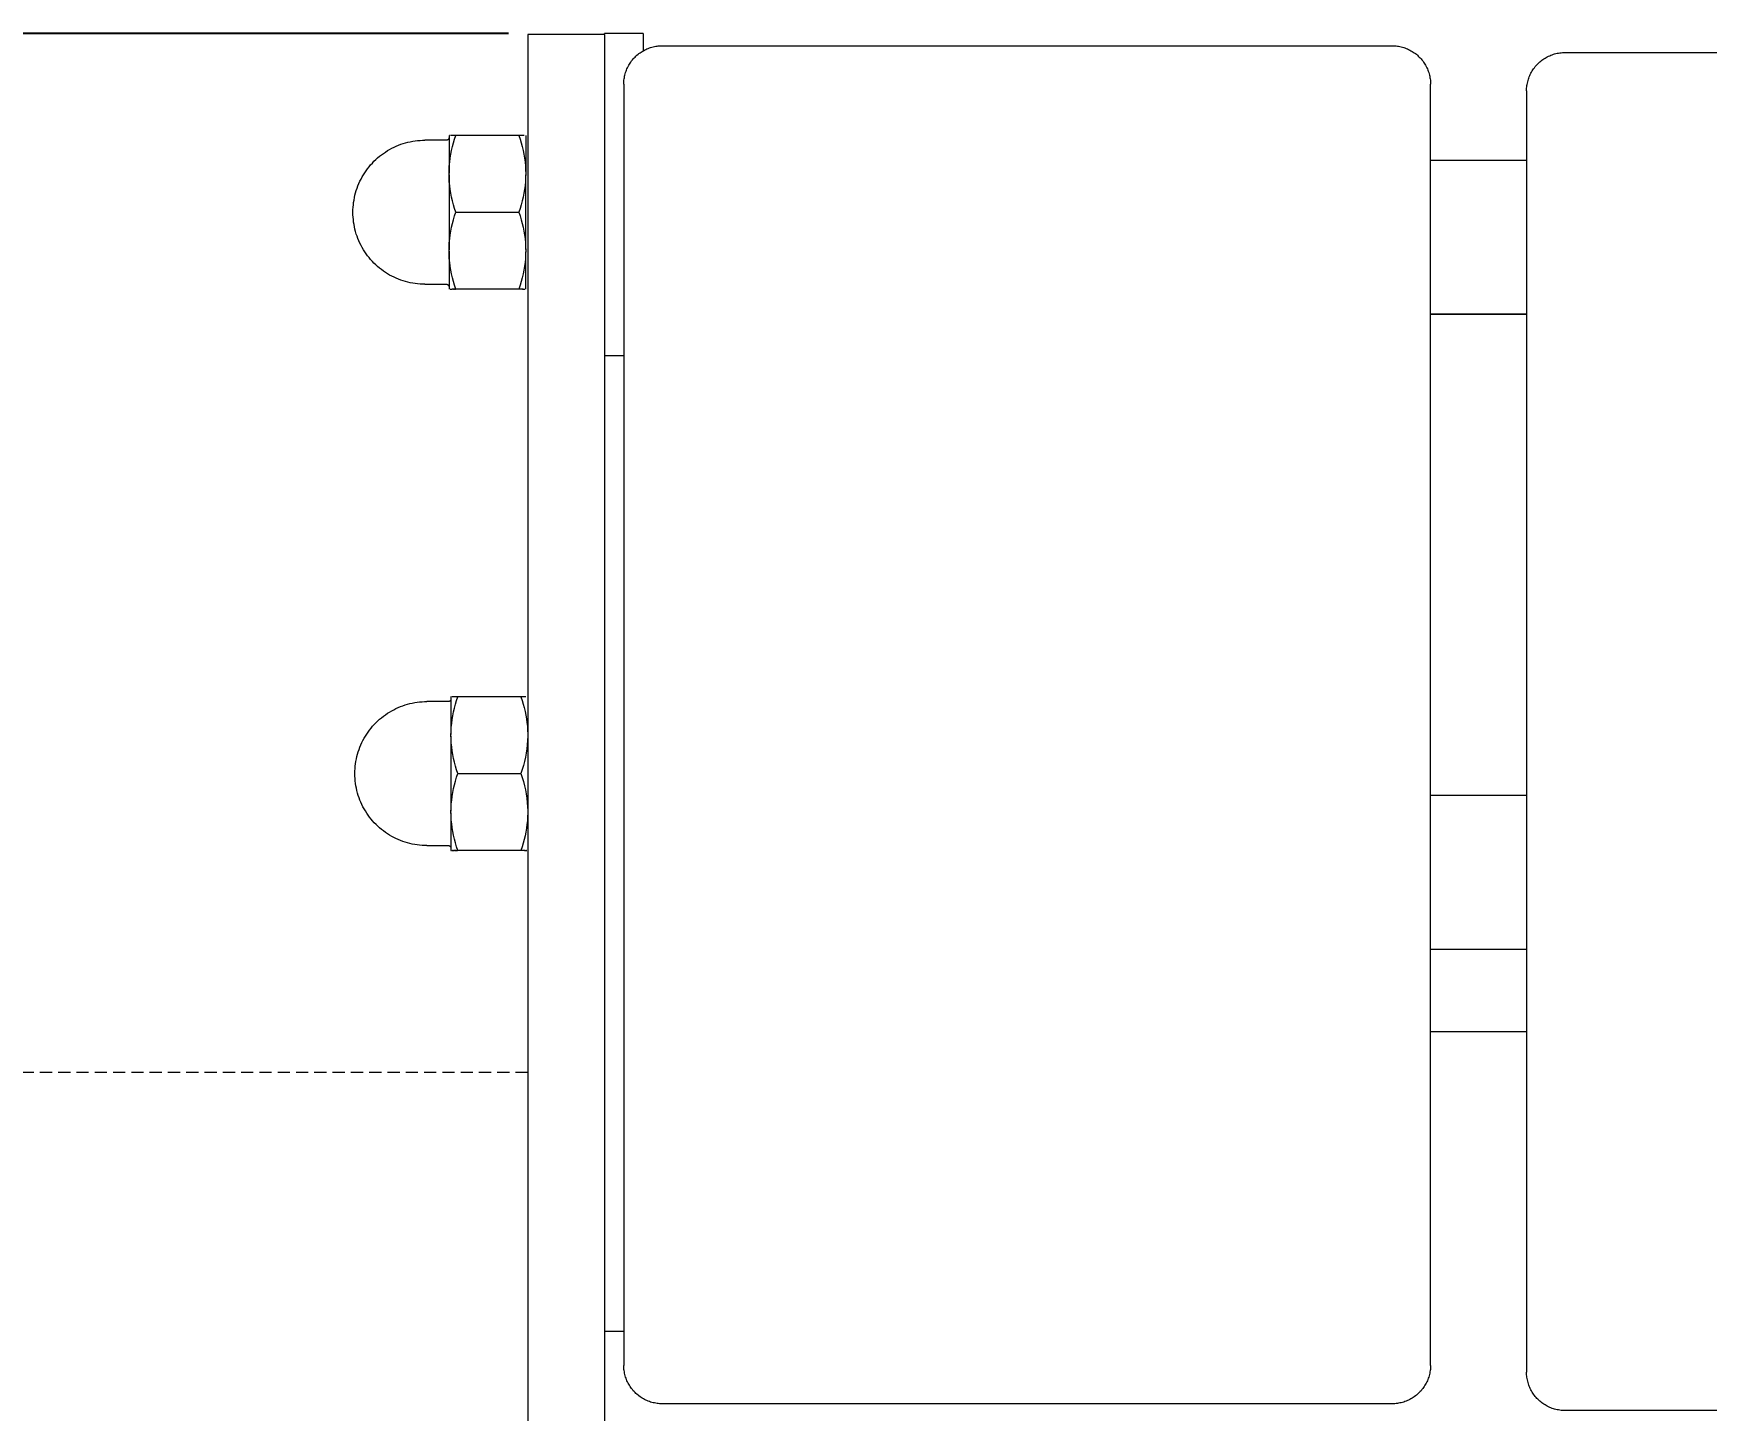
# Model space of a CAD drawing. Header units: millimetres. Extents: x -402 to 3954, y -41 to 3282.
# Drawn here: x -148.8 to 25.4, y 1742.7 to 1886.1 of the extents above; entities that cross this region are included whole.
import ezdxf

# ---------------------------------------------------------------- set-up
doc = ezdxf.new("R2010")
doc.units = ezdxf.units.MM
doc.linetypes.add('HIDDEN', pattern=[1.905, 1.27, -0.635])
for name, color, linetype, lineweight in [('ZANO_R', 7, 'Continuous', 0), ('ZANO_R_przerywana', 7, 'HIDDEN', 0), ('ZANO_W', 1, 'Continuous', 0)]:
    doc.layers.add(name, color=color, linetype=linetype, lineweight=lineweight)
doc.styles.add('Arial', font='arial.ttf')
doc.styles.get("Standard").update_dxf_attribs({"font": 'ARIALUNI.TTF'})
doc.dimstyles.new('pl i ang', dxfattribs={"dimtxt": 50, "dimasz": 50, "dimexe": 1.25, "dimexo": 0.625, "dimgap": 10, "dimtad": 1, "dimtoh": 1, "dimtxsty": 'Standard', "dimcen": 2.5, "dimclrd": 1, "dimclre": 1, "dimclrt": 1, "dimadec": 0, "dimazin": 0, "dimtfac": 1, "dimtmove": 0, "dimatfit": 3, "dimfxl": 1, "dimarcsym": 1})

# ---------------------------------------------------------------- blocks, each defined once
blk = doc.blocks.new('*D414')
at = {"layer": 'ZANO_W', "color": 1, "lineweight": -2}
for p, q in [((-99.37, 1886.11), (-300.68, 1886.11)), ((-290.68, 1846.11), (-290.68, 1292.92)), ((-143.88, 1252.92), (-300.68, 1252.92))]:
    blk.add_line(p, q, dxfattribs=at)
at = {"layer": 'ZANO_W', "color": 1}
for points in [[(-284.02, 1846.11), (-297.35, 1846.11), (-290.68, 1886.11)], [(-297.35, 1292.92), (-284.02, 1292.92), (-290.68, 1252.92)]]:
    blk.add_solid(points, dxfattribs=at)
at = {"layer": 'ZANO_W', "color": 1, "insert": (-321.12, 1569.52), "char_height": 40, "attachment_point": 5, "rotation": 90, "style": 'Arial'}
blk.add_mtext('633', dxfattribs=at)

msp = doc.modelspace()

# ---------------------------------------------------------------- linework, layer by layer
at = {"layer": 'ZANO_R'}
for p, q in [((-97.37, 1886.01), (-97.37, 1886.01)), ((-97.37, 1886.01), (-97.37, 1886.01)), ((-97.37, 1886.01), (-97.37, 1882.01)), ((-89.37, 1886.01), (-97.37, 1886.01)), ((-85.37, 1886.11), (-89.37, 1886.11)), ((-89.37, 1886.01), (-89.37, 1886.11)), ((-89.37, 1886.01), (-89.37, 1882.01)), ((-85.37, 1886.11), (-85.37, 1884.3)), ((-86.64, 1883.14), (-86.56, 1883.25)), ((-86.56, 1883.25), (-86.47, 1883.36)), ((-86.47, 1883.36), (-86.38, 1883.46)), ((-86.38, 1883.46), (-86.29, 1883.57)), ((-86.29, 1883.57), (-86.2, 1883.66)), ((-86.2, 1883.66), (-86.1, 1883.76)), ((-86.1, 1883.76), (-86, 1883.85)), ((-86, 1883.85), (-85.89, 1883.94)), ((-85.89, 1883.94), (-85.79, 1884.02)), ((-85.79, 1884.02), (-85.68, 1884.1)), ((-85.68, 1884.1), (-85.56, 1884.18)), ((-85.56, 1884.18), (-85.45, 1884.25)), ((-85.45, 1884.25), (-85.33, 1884.32)), ((-85.33, 1884.32), (-85.21, 1884.39)), ((-85.21, 1884.39), (-85.09, 1884.45)), ((-85.09, 1884.45), (-84.96, 1884.5)), ((-84.96, 1884.5), (-84.84, 1884.56)), ((-84.84, 1884.56), (-84.71, 1884.6)), ((-84.71, 1884.6), (-84.58, 1884.65)), ((-84.58, 1884.65), (-84.45, 1884.69)), ((-84.45, 1884.69), (-84.32, 1884.72)), ((-84.32, 1884.72), (-84.18, 1884.75)), ((-84.18, 1884.75), (-84.05, 1884.78)), ((-84.05, 1884.78), (-83.91, 1884.8)), ((-83.91, 1884.8), (-83.78, 1884.81)), ((-83.78, 1884.81), (-83.64, 1884.83)), ((-83.64, 1884.83), (-83.51, 1884.83)), ((-83.51, 1884.83), (-83.37, 1884.84)), ((-83.37, 1884.84), (-7.37, 1884.84)), ((-7.37, 1884.84), (-7.23, 1884.83)), ((-7.23, 1884.83), (-7.1, 1884.83)), ((-7.1, 1884.83), (-6.96, 1884.81)), ((-6.96, 1884.81), (-6.82, 1884.8)), ((-6.82, 1884.8), (-6.69, 1884.78)), ((-6.69, 1884.78), (-6.55, 1884.75)), ((-6.55, 1884.75), (-6.42, 1884.72)), ((-6.42, 1884.72), (-6.29, 1884.69)), ((-6.29, 1884.69), (-6.16, 1884.65)), ((-6.16, 1884.65), (-6.03, 1884.6)), ((-6.03, 1884.6), (-5.9, 1884.56)), ((-5.9, 1884.56), (-5.77, 1884.5)), ((-5.77, 1884.5), (-5.65, 1884.45)), ((-5.65, 1884.45), (-5.53, 1884.39)), ((-5.53, 1884.39), (-5.41, 1884.32)), ((-5.41, 1884.32), (-5.29, 1884.25)), ((-5.29, 1884.25), (-5.17, 1884.18)), ((-5.17, 1884.18), (-5.06, 1884.1)), ((-5.06, 1884.1), (-4.95, 1884.02)), ((-4.95, 1884.02), (-4.84, 1883.94)), ((-4.84, 1883.94), (-4.74, 1883.85)), ((-4.74, 1883.85), (-4.64, 1883.76)), ((-4.64, 1883.76), (-4.54, 1883.66)), ((-4.54, 1883.66), (-4.45, 1883.57)), ((-4.45, 1883.57), (-4.35, 1883.46)), ((-4.35, 1883.46), (-4.27, 1883.36)), ((-4.27, 1883.36), (-4.18, 1883.25)), ((-4.18, 1883.25), (-4.1, 1883.14)), ((8, 1883.15), (8.11, 1883.24)), ((8.11, 1883.24), (8.21, 1883.32)), ((8.21, 1883.32), (8.32, 1883.4)), ((8.32, 1883.4), (8.44, 1883.48)), ((8.44, 1883.48), (8.55, 1883.55)), ((8.55, 1883.55), (8.67, 1883.62)), ((8.67, 1883.62), (8.79, 1883.68)), ((8.79, 1883.68), (8.91, 1883.74)), ((8.91, 1883.74), (9.04, 1883.8)), ((9.04, 1883.8), (9.16, 1883.85)), ((9.16, 1883.85), (9.29, 1883.9)), ((9.29, 1883.9), (9.42, 1883.94)), ((9.42, 1883.94), (9.55, 1883.98)), ((9.55, 1883.98), (9.68, 1884.02)), ((9.68, 1884.02), (9.82, 1884.05)), ((9.82, 1884.05), (9.95, 1884.07)), ((9.95, 1884.07), (10.09, 1884.1)), ((10.09, 1884.1), (10.22, 1884.11)), ((10.22, 1884.11), (10.36, 1884.12)), ((10.36, 1884.12), (10.49, 1884.13)), ((10.49, 1884.13), (10.63, 1884.13)), ((10.63, 1884.13), (86.63, 1884.13)), ((-97.37, 1882.01), (-97.37, 1849.84)), ((-89.37, 1882.01), (-89.37, 1849.84)), ((-87.33, 1881.38), (-87.31, 1881.51)), ((-87.31, 1881.51), (-87.28, 1881.65)), ((-87.28, 1881.65), (-87.25, 1881.78)), ((-87.25, 1881.78), (-87.22, 1881.91)), ((-87.22, 1881.91), (-87.18, 1882.05)), ((-87.18, 1882.05), (-87.14, 1882.17)), ((-87.14, 1882.17), (-87.09, 1882.3)), ((-87.09, 1882.3), (-87.04, 1882.43)), ((-87.04, 1882.43), (-86.98, 1882.55)), ((-86.98, 1882.55), (-86.92, 1882.68)), ((-86.92, 1882.68), (-86.86, 1882.8)), ((-86.86, 1882.8), (-86.79, 1882.91)), ((-86.79, 1882.91), (-86.71, 1883.03)), ((-86.71, 1883.03), (-86.64, 1883.14)), ((-4.1, 1883.14), (-4.02, 1883.03)), ((-4.02, 1883.03), (-3.95, 1882.91)), ((-3.95, 1882.91), (-3.88, 1882.8)), ((-3.88, 1882.8), (-3.82, 1882.68)), ((-3.82, 1882.68), (-3.76, 1882.55)), ((-3.76, 1882.55), (-3.7, 1882.43)), ((-3.7, 1882.43), (-3.65, 1882.3)), ((-3.65, 1882.3), (-3.6, 1882.17)), ((-3.6, 1882.17), (-3.56, 1882.05)), ((-3.56, 1882.05), (-3.52, 1881.91)), ((-3.52, 1881.91), (-3.48, 1881.78)), ((-3.48, 1881.78), (-3.45, 1881.65)), ((-3.45, 1881.65), (-3.43, 1881.51)), ((-3.43, 1881.51), (-3.41, 1881.38)), ((6.82, 1881.34), (6.86, 1881.47)), ((6.86, 1881.47), (6.91, 1881.6)), ((6.91, 1881.6), (6.96, 1881.73)), ((6.96, 1881.73), (7.02, 1881.85)), ((7.02, 1881.85), (7.08, 1881.97)), ((7.08, 1881.97), (7.14, 1882.09)), ((7.14, 1882.09), (7.21, 1882.21)), ((7.21, 1882.21), (7.29, 1882.33)), ((7.29, 1882.33), (7.36, 1882.44)), ((7.36, 1882.44), (7.44, 1882.55)), ((7.44, 1882.55), (7.53, 1882.66)), ((7.53, 1882.66), (7.62, 1882.76)), ((7.62, 1882.76), (7.71, 1882.86)), ((7.71, 1882.86), (7.8, 1882.96)), ((7.8, 1882.96), (7.9, 1883.06)), ((7.9, 1883.06), (8, 1883.15)), ((-87.37, 1880.97), (-87.36, 1881.11)), ((-87.37, 1880.84), (-87.37, 1880.97)), ((-87.37, 1880.84), (-87.37, 1848.91)), ((-87.36, 1881.11), (-87.35, 1881.24)), ((-87.35, 1881.24), (-87.33, 1881.38)), ((-3.41, 1881.38), (-3.39, 1881.24)), ((-3.39, 1881.24), (-3.38, 1881.11)), ((-3.38, 1881.11), (-3.37, 1880.97)), ((-3.37, 1880.97), (-3.37, 1880.84)), ((-3.37, 1848.91), (-3.37, 1880.84)), ((6.63, 1880.27), (6.64, 1880.41)), ((6.63, 1880.13), (6.63, 1880.27)), ((6.63, 1880.13), (6.63, 1848.21)), ((6.64, 1880.41), (6.65, 1880.54)), ((6.65, 1880.54), (6.67, 1880.68)), ((6.67, 1880.68), (6.69, 1880.81)), ((6.69, 1880.81), (6.72, 1880.95)), ((6.72, 1880.95), (6.75, 1881.08)), ((6.75, 1881.08), (6.78, 1881.21)), ((6.78, 1881.21), (6.82, 1881.34)), ((-111.06, 1874.38), (-110.83, 1874.48)), ((-110.83, 1874.48), (-110.59, 1874.57)), ((-110.59, 1874.57), (-110.34, 1874.65)), ((-110.34, 1874.65), (-110.1, 1874.72)), ((-110.1, 1874.72), (-109.85, 1874.79)), ((-109.85, 1874.79), (-109.6, 1874.84)), ((-109.6, 1874.84), (-109.35, 1874.89)), ((-109.35, 1874.89), (-109.09, 1874.93)), ((-109.09, 1874.93), (-108.84, 1874.96)), ((-108.84, 1874.96), (-108.59, 1874.98)), ((-108.59, 1874.98), (-108.33, 1875)), ((-108.33, 1875), (-108.07, 1875)), ((-105.82, 1875), (-108.07, 1875)), ((-105.81, 1875), (-105.82, 1875)), ((-105.8, 1875), (-105.81, 1875)), ((-105.81, 1875), (-105.81, 1875)), ((-105.79, 1875), (-105.8, 1875)), ((-105.78, 1875), (-105.79, 1875)), ((-105.77, 1875.01), (-105.78, 1875)), ((-105.76, 1875.01), (-105.77, 1875.01)), ((-105.75, 1875.01), (-105.76, 1875.01)), ((-105.74, 1875.01), (-105.75, 1875.01)), ((-105.75, 1875.01), (-105.75, 1875.01)), ((-105.73, 1875.02), (-105.74, 1875.01)), ((-105.72, 1875.02), (-105.73, 1875.02)), ((-105.71, 1875.02), (-105.72, 1875.02)), ((-105.7, 1875.03), (-105.71, 1875.03)), ((-105.71, 1875.03), (-105.71, 1875.02)), ((-105.69, 1875.04), (-105.7, 1875.03)), ((-105.68, 1875.04), (-105.69, 1875.04)), ((-105.67, 1875.05), (-105.68, 1875.05)), ((-105.68, 1875.05), (-105.68, 1875.04)), ((-105.66, 1875.06), (-105.67, 1875.05)), ((-105.65, 1875.07), (-105.66, 1875.06)), ((-105.66, 1875.06), (-105.66, 1875.06)), ((-105.64, 1875.08), (-105.65, 1875.07)), ((-105.63, 1875.09), (-105.64, 1875.08)), ((-105.64, 1875.08), (-105.64, 1875.08)), ((-105.62, 1875.1), (-105.63, 1875.1)), ((-105.63, 1875.1), (-105.63, 1875.09)), ((-105.61, 1875.12), (-105.62, 1875.11)), ((-105.62, 1875.11), (-105.62, 1875.1)), ((-105.6, 1875.13), (-105.61, 1875.12)), ((-105.61, 1875.12), (-105.61, 1875.12)), ((-105.59, 1875.16), (-105.6, 1875.15)), ((-105.6, 1875.15), (-105.6, 1875.14)), ((-105.6, 1875.14), (-105.6, 1875.13)), ((-105.58, 1875.18), (-105.59, 1875.17)), ((-105.59, 1875.17), (-105.59, 1875.16)), ((-105.59, 1875.16), (-105.59, 1875.16)), ((-105.57, 1875.23), (-105.58, 1875.22)), ((-105.58, 1875.22), (-105.58, 1875.21)), ((-105.58, 1875.21), (-105.58, 1875.21)), ((-105.58, 1875.21), (-105.58, 1875.2)), ((-105.58, 1875.2), (-105.58, 1875.19)), ((-105.58, 1875.19), (-105.58, 1875.18)), ((-105.56, 1875.5), (-105.57, 1875.5)), ((-105.57, 1875.5), (-105.57, 1871.57)), ((-105.55, 1875.5), (-105.56, 1875.5)), ((-105.52, 1875.5), (-105.55, 1875.5)), ((-105.42, 1875.5), (-105.43, 1875.5)), ((-105.39, 1875.5), (-105.42, 1875.5)), ((-105.15, 1875.5), (-105.39, 1875.5)), ((-105.21, 1874.33), (-105.11, 1874.72)), ((-104.86, 1875.5), (-105.15, 1875.5)), ((-105.11, 1874.72), (-104.99, 1875.11)), ((-104.99, 1875.11), (-104.86, 1875.5)), ((-98.29, 1875.5), (-104.86, 1875.5)), ((-97.99, 1875.5), (-98.29, 1875.5)), ((-98.29, 1875.5), (-98.16, 1875.11)), ((-98.16, 1875.11), (-98.04, 1874.72)), ((-98.04, 1874.72), (-97.94, 1874.33)), ((-97.93, 1875.5), (-97.99, 1875.5)), ((-97.93, 1875.5), (-97.93, 1875.5)), ((-97.87, 1875.5), (-97.93, 1875.5)), ((-97.87, 1875.5), (-97.87, 1875.5)), ((-97.82, 1875.5), (-97.87, 1875.5)), ((-97.81, 1875.5), (-97.82, 1875.5)), ((-97.77, 1875.5), (-97.81, 1875.5)), ((-97.77, 1875.5), (-97.77, 1875.5)), ((-97.76, 1875.5), (-97.77, 1875.5)), ((-97.61, 1875.5), (-97.61, 1875.5)), ((-97.59, 1875.5), (-97.59, 1875.5)), ((-97.57, 1875.5), (-97.58, 1875.5)), ((-97.57, 1875.5), (-97.57, 1871.61)), ((-113.55, 1872.62), (-113.38, 1872.8)), ((-113.38, 1872.8), (-113.19, 1872.98)), ((-113.19, 1872.98), (-113, 1873.15)), ((-113, 1873.15), (-112.81, 1873.32)), ((-112.81, 1873.32), (-112.61, 1873.48)), ((-112.61, 1873.48), (-112.4, 1873.63)), ((-112.4, 1873.63), (-112.19, 1873.77)), ((-112.19, 1873.77), (-111.97, 1873.91)), ((-111.97, 1873.91), (-111.75, 1874.04)), ((-111.75, 1874.04), (-111.52, 1874.16)), ((-111.52, 1874.16), (-111.29, 1874.27)), ((-111.29, 1874.27), (-111.06, 1874.38)), ((-105.5, 1872.72), (-105.44, 1873.13)), ((-105.44, 1873.13), (-105.38, 1873.53)), ((-105.38, 1873.53), (-105.3, 1873.93)), ((-105.3, 1873.93), (-105.21, 1874.33)), ((-97.94, 1874.33), (-97.85, 1873.93)), ((-97.85, 1873.93), (-97.77, 1873.53)), ((-97.77, 1873.53), (-97.7, 1873.13)), ((-97.7, 1873.13), (-97.65, 1872.72)), ((6.63, 1872.9), (-3.37, 1872.9)), ((-114.73, 1870.95), (-114.61, 1871.18)), ((-114.61, 1871.18), (-114.48, 1871.4)), ((-114.48, 1871.4), (-114.35, 1871.61)), ((-114.35, 1871.61), (-114.2, 1871.82)), ((-114.2, 1871.82), (-114.05, 1872.03)), ((-114.05, 1872.03), (-113.89, 1872.23)), ((-113.89, 1872.23), (-113.73, 1872.43)), ((-113.73, 1872.43), (-113.55, 1872.62)), ((-105.57, 1871.5), (-105.56, 1871.91)), ((-105.56, 1871.09), (-105.57, 1871.5)), ((-105.57, 1871.4), (-105.57, 1863.6)), ((-105.56, 1871.91), (-105.54, 1872.31)), ((-105.54, 1870.68), (-105.56, 1871.09)), ((-105.54, 1872.31), (-105.5, 1872.72)), ((-97.65, 1872.72), (-97.61, 1872.31)), ((-97.61, 1872.31), (-97.59, 1871.91)), ((-97.59, 1871.09), (-97.61, 1870.68)), ((-97.59, 1871.91), (-97.57, 1871.5)), ((-97.57, 1871.5), (-97.59, 1871.09)), ((-97.57, 1863.62), (-97.57, 1871.38)), ((-115.42, 1869.03), (-115.36, 1869.28)), ((-115.36, 1869.28), (-115.3, 1869.52)), ((-115.3, 1869.52), (-115.22, 1869.77)), ((-115.22, 1869.77), (-115.14, 1870.01)), ((-115.14, 1870.01), (-115.05, 1870.25)), ((-115.05, 1870.25), (-114.95, 1870.49)), ((-114.95, 1870.49), (-114.85, 1870.72)), ((-114.85, 1870.72), (-114.73, 1870.95)), ((-105.5, 1870.28), (-105.54, 1870.68)), ((-105.44, 1869.87), (-105.5, 1870.28)), ((-105.38, 1869.47), (-105.44, 1869.87)), ((-105.3, 1869.07), (-105.38, 1869.47)), ((-97.77, 1869.47), (-97.85, 1869.07)), ((-97.7, 1869.87), (-97.77, 1869.47)), ((-97.65, 1870.28), (-97.7, 1869.87)), ((-97.61, 1870.68), (-97.65, 1870.28)), ((-115.57, 1867.76), (-115.56, 1868.01)), ((-115.57, 1867.5), (-115.57, 1867.76)), ((-115.57, 1867.24), (-115.57, 1867.5)), ((-115.56, 1868.01), (-115.53, 1868.27)), ((-115.53, 1868.27), (-115.5, 1868.52)), ((-115.5, 1868.52), (-115.46, 1868.77)), ((-115.46, 1868.77), (-115.42, 1869.03)), ((-105.21, 1868.67), (-105.3, 1869.07)), ((-105.11, 1868.28), (-105.21, 1868.67)), ((-104.99, 1867.89), (-105.11, 1868.28)), ((-104.86, 1867.5), (-104.99, 1867.89)), ((-104.99, 1867.11), (-104.86, 1867.5)), ((-104.86, 1867.5), (-98.29, 1867.5)), ((-98.16, 1867.89), (-98.29, 1867.5)), ((-98.29, 1867.5), (-98.16, 1867.11)), ((-98.04, 1868.28), (-98.16, 1867.89)), ((-97.94, 1868.67), (-98.04, 1868.28)), ((-97.85, 1869.07), (-97.94, 1868.67)), ((-115.56, 1866.99), (-115.57, 1867.24)), ((-115.53, 1866.73), (-115.56, 1866.99)), ((-115.5, 1866.48), (-115.53, 1866.73)), ((-115.46, 1866.23), (-115.5, 1866.48)), ((-115.42, 1865.97), (-115.46, 1866.23)), ((-115.36, 1865.72), (-115.42, 1865.97)), ((-105.38, 1865.53), (-105.3, 1865.93)), ((-105.3, 1865.93), (-105.21, 1866.33)), ((-105.21, 1866.33), (-105.11, 1866.72)), ((-105.11, 1866.72), (-104.99, 1867.11)), ((-98.16, 1867.11), (-98.04, 1866.72)), ((-98.04, 1866.72), (-97.94, 1866.33)), ((-97.94, 1866.33), (-97.85, 1865.93)), ((-97.85, 1865.93), (-97.77, 1865.53)), ((-115.3, 1865.48), (-115.36, 1865.72)), ((-115.22, 1865.23), (-115.3, 1865.48)), ((-115.14, 1864.99), (-115.22, 1865.23)), ((-115.05, 1864.75), (-115.14, 1864.99)), ((-114.95, 1864.51), (-115.05, 1864.75)), ((-114.85, 1864.28), (-114.95, 1864.51)), ((-114.73, 1864.05), (-114.85, 1864.28)), ((-114.61, 1863.82), (-114.73, 1864.05)), ((-105.56, 1863.91), (-105.54, 1864.31)), ((-105.54, 1864.31), (-105.5, 1864.72)), ((-105.5, 1864.72), (-105.44, 1865.13)), ((-105.44, 1865.13), (-105.38, 1865.53)), ((-97.77, 1865.53), (-97.7, 1865.13)), ((-97.7, 1865.13), (-97.65, 1864.72)), ((-97.65, 1864.72), (-97.61, 1864.31)), ((-97.61, 1864.31), (-97.59, 1863.91)), ((-114.48, 1863.6), (-114.61, 1863.82)), ((-114.35, 1863.39), (-114.48, 1863.6)), ((-114.2, 1863.17), (-114.35, 1863.39)), ((-114.05, 1862.97), (-114.2, 1863.17)), ((-113.89, 1862.77), (-114.05, 1862.97)), ((-113.73, 1862.57), (-113.89, 1862.77)), ((-113.55, 1862.38), (-113.73, 1862.57)), ((-113.38, 1862.2), (-113.55, 1862.38)), ((-105.57, 1863.5), (-105.56, 1863.91)), ((-105.56, 1863.09), (-105.57, 1863.5)), ((-105.57, 1863.43), (-105.57, 1859.5)), ((-105.54, 1862.68), (-105.56, 1863.09)), ((-105.5, 1862.28), (-105.54, 1862.68)), ((-105.44, 1861.87), (-105.5, 1862.28)), ((-97.65, 1862.28), (-97.7, 1861.87)), ((-97.61, 1862.68), (-97.65, 1862.28)), ((-97.59, 1863.09), (-97.61, 1862.68)), ((-97.59, 1863.91), (-97.57, 1863.5)), ((-97.57, 1863.5), (-97.59, 1863.09)), ((-97.57, 1859.5), (-97.57, 1863.39)), ((-113.19, 1862.02), (-113.38, 1862.2)), ((-113, 1861.85), (-113.19, 1862.02)), ((-112.81, 1861.68), (-113, 1861.85)), ((-112.61, 1861.52), (-112.81, 1861.68)), ((-112.4, 1861.37), (-112.61, 1861.52)), ((-112.19, 1861.23), (-112.4, 1861.37)), ((-111.97, 1861.09), (-112.19, 1861.23)), ((-111.75, 1860.96), (-111.97, 1861.09)), ((-111.52, 1860.84), (-111.75, 1860.96)), ((-111.29, 1860.73), (-111.52, 1860.84)), ((-111.06, 1860.62), (-111.29, 1860.73)), ((-110.83, 1860.52), (-111.06, 1860.62)), ((-105.38, 1861.47), (-105.44, 1861.87)), ((-105.3, 1861.07), (-105.38, 1861.47)), ((-105.21, 1860.67), (-105.3, 1861.07)), ((-105.11, 1860.28), (-105.21, 1860.67)), ((-97.94, 1860.67), (-98.04, 1860.28)), ((-97.85, 1861.07), (-97.94, 1860.67)), ((-97.77, 1861.47), (-97.85, 1861.07)), ((-97.7, 1861.87), (-97.77, 1861.47)), ((-110.59, 1860.43), (-110.83, 1860.52)), ((-110.34, 1860.35), (-110.59, 1860.43)), ((-110.1, 1860.28), (-110.34, 1860.35)), ((-109.85, 1860.21), (-110.1, 1860.28)), ((-109.6, 1860.16), (-109.85, 1860.21)), ((-109.35, 1860.11), (-109.6, 1860.16)), ((-109.09, 1860.07), (-109.35, 1860.11)), ((-108.84, 1860.04), (-109.09, 1860.07)), ((-108.59, 1860.02), (-108.84, 1860.04)), ((-108.33, 1860), (-108.59, 1860.02)), ((-108.07, 1860), (-108.33, 1860)), ((-108.07, 1860), (-105.82, 1860)), ((-105.82, 1860), (-105.81, 1860)), ((-105.81, 1860), (-105.81, 1860)), ((-105.81, 1860), (-105.8, 1860)), ((-105.8, 1860), (-105.79, 1860)), ((-105.79, 1860), (-105.78, 1860)), ((-105.78, 1860), (-105.77, 1859.99)), ((-105.77, 1859.99), (-105.76, 1859.99)), ((-105.76, 1859.99), (-105.75, 1859.99)), ((-105.75, 1859.99), (-105.75, 1859.99)), ((-105.75, 1859.99), (-105.74, 1859.98)), ((-105.74, 1859.98), (-105.73, 1859.98)), ((-105.73, 1859.98), (-105.72, 1859.98)), ((-105.72, 1859.98), (-105.71, 1859.97)), ((-105.71, 1859.97), (-105.71, 1859.97)), ((-105.71, 1859.97), (-105.7, 1859.97)), ((-105.7, 1859.97), (-105.69, 1859.96)), ((-105.69, 1859.96), (-105.68, 1859.96)), ((-105.68, 1859.96), (-105.68, 1859.95)), ((-105.68, 1859.95), (-105.67, 1859.95)), ((-105.67, 1859.95), (-105.66, 1859.94)), ((-105.66, 1859.94), (-105.66, 1859.94)), ((-105.66, 1859.94), (-105.65, 1859.93)), ((-105.65, 1859.93), (-105.64, 1859.92)), ((-105.64, 1859.92), (-105.64, 1859.92)), ((-105.64, 1859.92), (-105.63, 1859.91)), ((-105.63, 1859.91), (-105.63, 1859.9)), ((-105.63, 1859.9), (-105.62, 1859.9)), ((-105.62, 1859.9), (-105.62, 1859.89)), ((-105.62, 1859.89), (-105.61, 1859.88)), ((-105.61, 1859.88), (-105.61, 1859.87)), ((-105.61, 1859.87), (-105.6, 1859.87)), ((-105.6, 1859.87), (-105.6, 1859.86)), ((-105.6, 1859.86), (-105.6, 1859.85)), ((-105.6, 1859.85), (-105.59, 1859.84)), ((-105.59, 1859.84), (-105.59, 1859.84)), ((-105.59, 1859.84), (-105.59, 1859.83)), ((-105.59, 1859.83), (-105.58, 1859.82)), ((-105.58, 1859.82), (-105.58, 1859.81)), ((-105.58, 1859.81), (-105.58, 1859.8)), ((-105.58, 1859.8), (-105.58, 1859.79)), ((-105.58, 1859.79), (-105.58, 1859.78)), ((-105.58, 1859.78), (-105.58, 1859.78)), ((-105.58, 1859.78), (-105.57, 1859.77)), ((-105.57, 1859.5), (-105.56, 1859.5)), ((-105.56, 1859.5), (-105.56, 1859.5)), ((-105.55, 1859.5), (-105.54, 1859.5)), ((-105.52, 1859.5), (-105.52, 1859.5)), ((-105.5, 1859.5), (-105.48, 1859.5)), ((-105.46, 1859.5), (-105.43, 1859.5)), ((-105.42, 1859.5), (-105.43, 1859.5)), ((-105.42, 1859.5), (-105.39, 1859.5)), ((-105.38, 1859.5), (-105.39, 1859.5)), ((-105.38, 1859.5), (-105.34, 1859.5)), ((-105.33, 1859.5), (-105.34, 1859.5)), ((-105.33, 1859.5), (-105.29, 1859.5)), ((-105.28, 1859.5), (-105.29, 1859.5)), ((-105.28, 1859.5), (-105.24, 1859.5)), ((-105.22, 1859.5), (-105.24, 1859.5)), ((-105.22, 1859.5), (-105.2, 1859.5)), ((-105.15, 1859.5), (-105.2, 1859.5)), ((-105.15, 1859.5), (-105.15, 1859.5)), ((-105.09, 1859.5), (-105.15, 1859.5)), ((-104.99, 1859.89), (-105.11, 1860.28)), ((-105.09, 1859.5), (-105.05, 1859.5)), ((-105.01, 1859.5), (-105.05, 1859.5)), ((-105.01, 1859.5), (-104.96, 1859.5)), ((-104.86, 1859.5), (-104.99, 1859.89)), ((-104.9, 1859.5), (-104.96, 1859.5)), ((-104.9, 1859.5), (-104.86, 1859.5)), ((-98.29, 1859.5), (-104.86, 1859.5)), ((-98.16, 1859.89), (-98.29, 1859.5)), ((-97.95, 1859.5), (-98.29, 1859.5)), ((-98.04, 1860.28), (-98.16, 1859.89)), ((-97.95, 1859.5), (-97.93, 1859.5)), ((-97.9, 1859.5), (-97.93, 1859.5)), ((-97.9, 1859.5), (-97.87, 1859.5)), ((-97.86, 1859.5), (-97.87, 1859.5)), ((-97.86, 1859.5), (-97.82, 1859.5)), ((-97.81, 1859.5), (-97.82, 1859.5)), ((-97.81, 1859.5), (-97.77, 1859.5)), ((-97.77, 1859.5), (-97.77, 1859.5)), ((-97.77, 1859.5), (-97.72, 1859.5)), ((-97.72, 1859.5), (-97.72, 1859.5)), ((-97.72, 1859.5), (-97.68, 1859.5)), ((-97.61, 1859.5), (-97.6, 1859.5)), ((-97.59, 1859.5), (-97.59, 1859.5)), ((-97.58, 1859.5), (-97.57, 1859.5)), ((-3.37, 1856.9), (6.63, 1856.9)), ((6.63, 1856.88), (-3.37, 1856.88)), ((-87.37, 1852.56), (-89.37, 1852.56)), ((-97.37, 1849.84), (-97.37, 1846.08)), ((-89.37, 1849.84), (-89.37, 1846.08)), ((-87.37, 1848.91), (-87.37, 1747.42)), ((-3.37, 1747.42), (-3.37, 1848.91)), ((6.63, 1848.21), (6.63, 1746.72)), ((-97.37, 1846.08), (-97.37, 1702.91)), ((-89.37, 1846.08), (-89.37, 1702.91)), ((-105.36, 1817.05), (-105.37, 1817.05)), ((-105.37, 1817.05), (-105.37, 1813.12)), ((-105.34, 1817.05), (-105.36, 1817.05)), ((-105.31, 1817.05), (-105.34, 1817.05)), ((-105.22, 1817.05), (-105.23, 1817.05)), ((-105.18, 1817.05), (-105.22, 1817.05)), ((-104.95, 1817.05), (-105.18, 1817.05)), ((-104.65, 1817.05), (-104.95, 1817.05)), ((-104.78, 1816.66), (-104.65, 1817.05)), ((-98.08, 1817.05), (-104.65, 1817.05)), ((-97.79, 1817.05), (-98.08, 1817.05)), ((-98.08, 1817.05), (-97.96, 1816.67)), ((-97.73, 1817.05), (-97.79, 1817.05)), ((-97.72, 1817.05), (-97.73, 1817.05)), ((-97.67, 1817.05), (-97.72, 1817.05)), ((-97.66, 1817.05), (-97.67, 1817.05)), ((-97.61, 1817.05), (-97.66, 1817.05)), ((-97.61, 1817.05), (-97.61, 1817.05)), ((-97.56, 1817.05), (-97.61, 1817.05)), ((-97.56, 1817.05), (-97.56, 1817.05)), ((-97.56, 1817.05), (-97.56, 1817.05)), ((-97.4, 1817.05), (-97.4, 1817.05)), ((-97.38, 1817.05), (-97.39, 1817.05)), ((-97.37, 1817.05), (-97.38, 1817.05)), ((-112.19, 1815.17), (-111.98, 1815.32)), ((-111.98, 1815.32), (-111.77, 1815.45)), ((-111.77, 1815.45), (-111.54, 1815.58)), ((-111.54, 1815.58), (-111.32, 1815.7)), ((-111.32, 1815.7), (-111.09, 1815.82)), ((-111.09, 1815.82), (-110.86, 1815.92)), ((-110.86, 1815.92), (-110.62, 1816.02)), ((-110.62, 1816.02), (-110.38, 1816.11)), ((-110.38, 1816.11), (-110.14, 1816.19)), ((-110.14, 1816.19), (-109.89, 1816.27)), ((-109.89, 1816.27), (-109.64, 1816.33)), ((-109.64, 1816.33), (-109.39, 1816.39)), ((-109.39, 1816.39), (-109.14, 1816.44)), ((-109.14, 1816.44), (-108.89, 1816.48)), ((-108.89, 1816.48), (-108.64, 1816.51)), ((-108.64, 1816.51), (-108.38, 1816.53)), ((-108.38, 1816.53), (-108.12, 1816.54)), ((-108.12, 1816.54), (-107.87, 1816.55)), ((-105.62, 1816.55), (-107.87, 1816.55)), ((-105.61, 1816.55), (-105.62, 1816.55)), ((-105.6, 1816.55), (-105.61, 1816.55)), ((-105.59, 1816.55), (-105.6, 1816.55)), ((-105.58, 1816.55), (-105.59, 1816.55)), ((-105.57, 1816.55), (-105.58, 1816.55)), ((-105.58, 1816.55), (-105.58, 1816.55)), ((-105.56, 1816.55), (-105.57, 1816.55)), ((-105.55, 1816.56), (-105.56, 1816.55)), ((-105.54, 1816.56), (-105.55, 1816.56)), ((-105.53, 1816.56), (-105.54, 1816.56)), ((-105.52, 1816.56), (-105.53, 1816.56)), ((-105.51, 1816.57), (-105.52, 1816.57)), ((-105.52, 1816.57), (-105.52, 1816.56)), ((-105.5, 1816.57), (-105.51, 1816.57)), ((-105.49, 1816.58), (-105.5, 1816.57)), ((-105.48, 1816.59), (-105.49, 1816.58)), ((-105.49, 1816.58), (-105.49, 1816.58)), ((-105.47, 1816.59), (-105.48, 1816.59)), ((-105.46, 1816.6), (-105.47, 1816.59)), ((-105.45, 1816.61), (-105.46, 1816.6)), ((-105.46, 1816.6), (-105.46, 1816.6)), ((-105.44, 1816.62), (-105.45, 1816.61)), ((-105.43, 1816.63), (-105.44, 1816.62)), ((-105.44, 1816.62), (-105.44, 1816.62)), ((-105.42, 1816.64), (-105.43, 1816.63)), ((-105.43, 1816.63), (-105.43, 1816.63)), ((-105.41, 1816.66), (-105.42, 1816.65)), ((-105.42, 1816.65), (-105.42, 1816.64)), ((-105.4, 1816.67), (-105.41, 1816.66)), ((-105.41, 1816.66), (-105.41, 1816.66)), ((-105.39, 1816.69), (-105.4, 1816.68)), ((-105.4, 1816.68), (-105.4, 1816.67)), ((-105.38, 1816.71), (-105.39, 1816.7)), ((-105.39, 1816.7), (-105.39, 1816.69)), ((-105.39, 1816.69), (-105.39, 1816.69)), ((-105.37, 1816.74), (-105.38, 1816.74)), ((-105.38, 1816.74), (-105.38, 1816.73)), ((-105.38, 1816.73), (-105.38, 1816.72)), ((-105.38, 1816.72), (-105.38, 1816.71)), ((-105.37, 1816.78), (-105.37, 1816.77)), ((-105.37, 1816.77), (-105.37, 1816.76)), ((-105.37, 1816.76), (-105.37, 1816.75)), ((-105.37, 1816.75), (-105.37, 1816.74)), ((-105.17, 1815.07), (-105.1, 1815.48)), ((-105.1, 1815.48), (-105, 1815.87)), ((-105, 1815.87), (-104.9, 1816.27)), ((-104.9, 1816.27), (-104.78, 1816.66)), ((-97.96, 1816.67), (-97.84, 1816.29)), ((-97.84, 1816.29), (-97.74, 1815.91)), ((-97.74, 1815.91), (-97.65, 1815.52)), ((-97.65, 1815.52), (-97.57, 1815.13)), ((-114, 1813.37), (-113.84, 1813.58)), ((-113.84, 1813.58), (-113.69, 1813.78)), ((-113.69, 1813.78), (-113.52, 1813.97)), ((-113.52, 1813.97), (-113.35, 1814.16)), ((-113.35, 1814.16), (-113.17, 1814.35)), ((-113.17, 1814.35), (-112.99, 1814.53)), ((-112.99, 1814.53), (-112.8, 1814.7)), ((-112.8, 1814.7), (-112.6, 1814.86)), ((-112.6, 1814.86), (-112.4, 1815.02)), ((-112.4, 1815.02), (-112.19, 1815.17)), ((-105.36, 1813.45), (-105.33, 1813.86)), ((-105.33, 1813.86), (-105.29, 1814.27)), ((-105.29, 1814.27), (-105.24, 1814.67)), ((-105.24, 1814.67), (-105.17, 1815.07)), ((-97.57, 1815.13), (-97.51, 1814.74)), ((-97.51, 1814.74), (-97.45, 1814.35)), ((-97.45, 1814.35), (-97.41, 1813.95)), ((-97.41, 1813.95), (-97.39, 1813.56)), ((-97.39, 1813.56), (-97.37, 1813.16)), ((-114.94, 1811.56), (-114.85, 1811.8)), ((-114.85, 1811.8), (-114.75, 1812.03)), ((-114.75, 1812.03), (-114.64, 1812.27)), ((-114.64, 1812.27), (-114.53, 1812.5)), ((-114.53, 1812.5), (-114.41, 1812.72)), ((-114.41, 1812.72), (-114.28, 1812.94)), ((-114.28, 1812.94), (-114.14, 1813.16)), ((-114.14, 1813.16), (-114, 1813.37)), ((-105.37, 1813.05), (-105.36, 1813.45)), ((-105.36, 1812.64), (-105.37, 1813.05)), ((-105.37, 1812.95), (-105.37, 1805.14)), ((-105.33, 1812.23), (-105.36, 1812.64)), ((-105.29, 1811.82), (-105.33, 1812.23)), ((-105.24, 1811.42), (-105.29, 1811.82)), ((-97.42, 1812.05), (-97.47, 1811.61)), ((-97.39, 1812.49), (-97.42, 1812.05)), ((-97.37, 1812.93), (-97.39, 1812.49)), ((-115.33, 1809.81), (-115.3, 1810.07)), ((-115.3, 1810.07), (-115.26, 1810.32)), ((-115.26, 1810.32), (-115.21, 1810.57)), ((-115.21, 1810.57), (-115.16, 1810.82)), ((-115.16, 1810.82), (-115.09, 1811.07)), ((-115.09, 1811.07), (-115.02, 1811.31)), ((-115.02, 1811.31), (-114.94, 1811.56)), ((-105.17, 1811.02), (-105.24, 1811.42)), ((-105.1, 1810.62), (-105.17, 1811.02)), ((-105, 1810.22), (-105.1, 1810.62)), ((-104.9, 1809.82), (-105, 1810.22)), ((-97.71, 1810.31), (-97.82, 1809.89)), ((-97.62, 1810.74), (-97.71, 1810.31)), ((-97.54, 1811.18), (-97.62, 1810.74)), ((-97.47, 1811.61), (-97.54, 1811.18)), ((-115.37, 1809.05), (-115.36, 1809.3)), ((-115.36, 1808.79), (-115.37, 1809.05)), ((-115.36, 1809.3), (-115.35, 1809.56)), ((-115.35, 1808.53), (-115.36, 1808.79)), ((-115.35, 1809.56), (-115.33, 1809.81)), ((-115.33, 1808.28), (-115.35, 1808.53)), ((-115.3, 1808.02), (-115.33, 1808.28)), ((-104.78, 1809.43), (-104.9, 1809.82)), ((-104.9, 1808.27), (-104.78, 1808.66)), ((-104.65, 1809.05), (-104.78, 1809.43)), ((-104.78, 1808.66), (-104.65, 1809.05)), ((-104.65, 1809.05), (-98.08, 1809.05)), ((-97.94, 1809.46), (-98.08, 1809.05)), ((-98.08, 1809.05), (-97.94, 1808.63)), ((-97.82, 1809.89), (-97.94, 1809.46)), ((-97.94, 1808.63), (-97.82, 1808.21)), ((-115.26, 1807.77), (-115.3, 1808.02)), ((-115.21, 1807.52), (-115.26, 1807.77)), ((-115.16, 1807.27), (-115.21, 1807.52)), ((-115.09, 1807.02), (-115.16, 1807.27)), ((-115.02, 1806.78), (-115.09, 1807.02)), ((-114.94, 1806.53), (-115.02, 1806.78)), ((-114.85, 1806.29), (-114.94, 1806.53)), ((-105.29, 1806.27), (-105.24, 1806.67)), ((-105.24, 1806.67), (-105.17, 1807.07)), ((-105.17, 1807.07), (-105.1, 1807.48)), ((-105.1, 1807.48), (-105, 1807.87)), ((-105, 1807.87), (-104.9, 1808.27)), ((-97.82, 1808.21), (-97.71, 1807.78)), ((-97.71, 1807.78), (-97.62, 1807.35)), ((-97.62, 1807.35), (-97.54, 1806.92)), ((-97.54, 1806.92), (-97.47, 1806.48)), ((6.63, 1806.76), (-3.37, 1806.76)), ((-114.75, 1806.06), (-114.85, 1806.29)), ((-114.64, 1805.82), (-114.75, 1806.06)), ((-114.53, 1805.6), (-114.64, 1805.82)), ((-114.41, 1805.37), (-114.53, 1805.6)), ((-114.28, 1805.15), (-114.41, 1805.37)), ((-114.14, 1804.93), (-114.28, 1805.15)), ((-114, 1804.72), (-114.14, 1804.93)), ((-105.37, 1805.05), (-105.36, 1805.45)), ((-105.36, 1804.64), (-105.37, 1805.05)), ((-105.37, 1804.97), (-105.37, 1801.05)), ((-105.36, 1805.45), (-105.33, 1805.86)), ((-105.33, 1805.86), (-105.29, 1806.27)), ((-97.47, 1806.48), (-97.42, 1806.04)), ((-97.42, 1806.04), (-97.39, 1805.6)), ((-97.39, 1805.6), (-97.37, 1805.16)), ((-97.37, 1804.93), (-97.39, 1804.54)), ((-113.84, 1804.51), (-114, 1804.72)), ((-113.69, 1804.31), (-113.84, 1804.51)), ((-113.52, 1804.12), (-113.69, 1804.31)), ((-113.35, 1803.93), (-113.52, 1804.12)), ((-113.17, 1803.74), (-113.35, 1803.93)), ((-112.99, 1803.56), (-113.17, 1803.74)), ((-112.8, 1803.39), (-112.99, 1803.56)), ((-112.6, 1803.23), (-112.8, 1803.39)), ((-112.4, 1803.07), (-112.6, 1803.23)), ((-112.19, 1802.92), (-112.4, 1803.07)), ((-105.33, 1804.23), (-105.36, 1804.64)), ((-105.29, 1803.82), (-105.33, 1804.23)), ((-105.24, 1803.42), (-105.29, 1803.82)), ((-105.17, 1803.02), (-105.24, 1803.42)), ((-97.51, 1803.35), (-97.57, 1802.96)), ((-97.45, 1803.75), (-97.51, 1803.35)), ((-97.41, 1804.14), (-97.45, 1803.75)), ((-97.39, 1804.54), (-97.41, 1804.14)), ((-111.98, 1802.77), (-112.19, 1802.92)), ((-111.77, 1802.64), (-111.98, 1802.77)), ((-111.54, 1802.51), (-111.77, 1802.64)), ((-111.32, 1802.39), (-111.54, 1802.51)), ((-111.09, 1802.27), (-111.32, 1802.39)), ((-110.86, 1802.17), (-111.09, 1802.27)), ((-110.62, 1802.07), (-110.86, 1802.17)), ((-110.38, 1801.98), (-110.62, 1802.07)), ((-110.14, 1801.9), (-110.38, 1801.98)), ((-109.89, 1801.82), (-110.14, 1801.9)), ((-109.64, 1801.76), (-109.89, 1801.82)), ((-109.39, 1801.7), (-109.64, 1801.76)), ((-109.14, 1801.65), (-109.39, 1801.7)), ((-108.89, 1801.62), (-109.14, 1801.65)), ((-108.64, 1801.58), (-108.89, 1801.62)), ((-108.38, 1801.56), (-108.64, 1801.58)), ((-108.12, 1801.55), (-108.38, 1801.56)), ((-107.87, 1801.55), (-108.12, 1801.55)), ((-107.87, 1801.55), (-105.62, 1801.55)), ((-105.62, 1801.55), (-105.61, 1801.55)), ((-105.61, 1801.55), (-105.6, 1801.55)), ((-105.6, 1801.55), (-105.59, 1801.54)), ((-105.59, 1801.54), (-105.58, 1801.54)), ((-105.58, 1801.54), (-105.58, 1801.54)), ((-105.58, 1801.54), (-105.57, 1801.54)), ((-105.57, 1801.54), (-105.56, 1801.54)), ((-105.56, 1801.54), (-105.55, 1801.54)), ((-105.55, 1801.54), (-105.54, 1801.53)), ((-105.54, 1801.53), (-105.53, 1801.53)), ((-105.53, 1801.53), (-105.52, 1801.53)), ((-105.52, 1801.53), (-105.52, 1801.52)), ((-105.52, 1801.52), (-105.51, 1801.52)), ((-105.51, 1801.52), (-105.5, 1801.52)), ((-105.5, 1801.52), (-105.49, 1801.51)), ((-105.49, 1801.51), (-105.49, 1801.51)), ((-105.49, 1801.51), (-105.48, 1801.5)), ((-105.48, 1801.5), (-105.47, 1801.5)), ((-105.47, 1801.5), (-105.46, 1801.49)), ((-105.46, 1801.49), (-105.46, 1801.49)), ((-105.46, 1801.49), (-105.45, 1801.48)), ((-105.45, 1801.48), (-105.44, 1801.48)), ((-105.44, 1801.48), (-105.44, 1801.47)), ((-105.44, 1801.47), (-105.43, 1801.46)), ((-105.43, 1801.46), (-105.43, 1801.46)), ((-105.43, 1801.46), (-105.42, 1801.45)), ((-105.42, 1801.45), (-105.42, 1801.44)), ((-105.42, 1801.44), (-105.41, 1801.44)), ((-105.41, 1801.44), (-105.41, 1801.43)), ((-105.41, 1801.43), (-105.4, 1801.42)), ((-105.4, 1801.42), (-105.4, 1801.41)), ((-105.4, 1801.41), (-105.39, 1801.41)), ((-105.39, 1801.41), (-105.39, 1801.4)), ((-105.39, 1801.4), (-105.39, 1801.39)), ((-105.39, 1801.39), (-105.38, 1801.38)), ((-105.38, 1801.38), (-105.38, 1801.37)), ((-105.38, 1801.37), (-105.38, 1801.36)), ((-105.38, 1801.36), (-105.38, 1801.36)), ((-105.38, 1801.36), (-105.37, 1801.35)), ((-105.37, 1801.35), (-105.37, 1801.34)), ((-105.37, 1801.34), (-105.37, 1801.33)), ((-105.37, 1801.33), (-105.37, 1801.32)), ((-105.37, 1801.32), (-105.37, 1801.31)), ((-105.1, 1802.62), (-105.17, 1803.02)), ((-105, 1802.22), (-105.1, 1802.62)), ((-104.9, 1801.82), (-105, 1802.22)), ((-104.78, 1801.43), (-104.9, 1801.82)), ((-104.65, 1801.05), (-104.78, 1801.43)), ((-97.96, 1801.42), (-98.08, 1801.05)), ((-97.84, 1801.8), (-97.96, 1801.42)), ((-97.74, 1802.19), (-97.84, 1801.8)), ((-97.65, 1802.57), (-97.74, 1802.19)), ((-97.57, 1802.96), (-97.65, 1802.57)), ((-105.37, 1801.05), (-105.36, 1801.05)), ((-105.36, 1801.05), (-105.35, 1801.05)), ((-105.34, 1801.05), (-105.33, 1801.05)), ((-105.32, 1801.05), (-105.31, 1801.05)), ((-105.29, 1801.05), (-105.27, 1801.05)), ((-105.26, 1801.05), (-105.23, 1801.05)), ((-105.22, 1801.05), (-105.23, 1801.05)), ((-105.22, 1801.05), (-105.18, 1801.05)), ((-105.17, 1801.05), (-105.18, 1801.05)), ((-105.17, 1801.05), (-105.13, 1801.05)), ((-105.12, 1801.05), (-105.13, 1801.05)), ((-105.12, 1801.05), (-105.09, 1801.05)), ((-105.07, 1801.05), (-105.09, 1801.05)), ((-105.07, 1801.05), (-105.04, 1801.05)), ((-105.01, 1801.05), (-105.04, 1801.05)), ((-105.01, 1801.05), (-104.99, 1801.05)), ((-104.95, 1801.05), (-104.99, 1801.05)), ((-104.95, 1801.05), (-104.94, 1801.05)), ((-104.88, 1801.05), (-104.94, 1801.05)), ((-104.88, 1801.05), (-104.85, 1801.05)), ((-104.81, 1801.05), (-104.85, 1801.05)), ((-104.81, 1801.05), (-104.75, 1801.05)), ((-104.69, 1801.05), (-104.75, 1801.05)), ((-104.69, 1801.05), (-104.65, 1801.05)), ((-98.08, 1801.05), (-104.65, 1801.05)), ((-97.75, 1801.05), (-98.08, 1801.05)), ((-97.75, 1801.05), (-97.73, 1801.05)), ((-97.7, 1801.05), (-97.73, 1801.05)), ((-97.7, 1801.05), (-97.67, 1801.05)), ((-97.65, 1801.05), (-97.67, 1801.05)), ((-97.65, 1801.05), (-97.61, 1801.05)), ((-97.6, 1801.05), (-97.61, 1801.05)), ((-97.6, 1801.05), (-97.56, 1801.05)), ((-97.56, 1801.05), (-97.56, 1801.05)), ((-97.56, 1801.05), (-97.52, 1801.05)), ((-97.51, 1801.05), (-97.52, 1801.05)), ((-97.51, 1801.05), (-97.48, 1801.05)), ((-97.4, 1801.05), (-97.4, 1801.05)), ((-97.39, 1801.05), (-97.38, 1801.05)), ((-97.38, 1801.05), (-97.37, 1801.05)), ((-3.37, 1790.76), (6.63, 1790.76)), ((6.63, 1790.73), (-3.37, 1790.73)), ((6.63, 1782.14), (-3.37, 1782.14)), ((-87.37, 1750.96), (-89.37, 1750.96)), ((-87.37, 1747.29), (-87.37, 1747.42)), ((-3.37, 1747.42), (-3.37, 1747.29)), ((-87.36, 1747.15), (-87.37, 1747.29)), ((-87.35, 1747.01), (-87.36, 1747.15)), ((-87.33, 1746.88), (-87.35, 1747.01)), ((-87.31, 1746.74), (-87.33, 1746.88)), ((-87.28, 1746.61), (-87.31, 1746.74)), ((-87.25, 1746.48), (-87.28, 1746.61)), ((-87.22, 1746.34), (-87.25, 1746.48)), ((-87.18, 1746.21), (-87.22, 1746.34)), ((-87.14, 1746.08), (-87.18, 1746.21)), ((-87.09, 1745.96), (-87.14, 1746.08)), ((-87.04, 1745.83), (-87.09, 1745.96)), ((-86.98, 1745.71), (-87.04, 1745.83)), ((-86.92, 1745.58), (-86.98, 1745.71)), ((-86.86, 1745.46), (-86.92, 1745.58)), ((-3.82, 1745.58), (-3.88, 1745.46)), ((-3.76, 1745.71), (-3.82, 1745.58)), ((-3.7, 1745.83), (-3.76, 1745.71)), ((-3.65, 1745.96), (-3.7, 1745.83)), ((-3.6, 1746.08), (-3.65, 1745.96)), ((-3.56, 1746.21), (-3.6, 1746.08)), ((-3.52, 1746.34), (-3.56, 1746.21)), ((-3.48, 1746.48), (-3.52, 1746.34)), ((-3.45, 1746.61), (-3.48, 1746.48)), ((-3.43, 1746.74), (-3.45, 1746.61)), ((-3.41, 1746.88), (-3.43, 1746.74)), ((-3.39, 1747.01), (-3.41, 1746.88)), ((-3.38, 1747.15), (-3.39, 1747.01)), ((-3.37, 1747.29), (-3.38, 1747.15)), ((6.63, 1746.58), (6.63, 1746.72)), ((6.64, 1746.45), (6.63, 1746.58)), ((6.65, 1746.31), (6.64, 1746.45)), ((6.67, 1746.18), (6.65, 1746.31)), ((6.69, 1746.04), (6.67, 1746.18)), ((6.72, 1745.91), (6.69, 1746.04)), ((6.75, 1745.77), (6.72, 1745.91)), ((6.78, 1745.64), (6.75, 1745.77)), ((6.82, 1745.51), (6.78, 1745.64)), ((-86.79, 1745.35), (-86.86, 1745.46)), ((-86.71, 1745.23), (-86.79, 1745.35)), ((-86.64, 1745.12), (-86.71, 1745.23)), ((-86.56, 1745.01), (-86.64, 1745.12)), ((-86.47, 1744.9), (-86.56, 1745.01)), ((-86.38, 1744.79), (-86.47, 1744.9)), ((-86.29, 1744.69), (-86.38, 1744.79)), ((-86.2, 1744.6), (-86.29, 1744.69)), ((-86.1, 1744.5), (-86.2, 1744.6)), ((-86, 1744.41), (-86.1, 1744.5)), ((-85.89, 1744.32), (-86, 1744.41)), ((-85.79, 1744.24), (-85.89, 1744.32)), ((-85.68, 1744.16), (-85.79, 1744.24)), ((-85.56, 1744.08), (-85.68, 1744.16)), ((-85.45, 1744.01), (-85.56, 1744.08)), ((-85.33, 1743.94), (-85.45, 1744.01)), ((-85.21, 1743.87), (-85.33, 1743.94)), ((-85.09, 1743.81), (-85.21, 1743.87)), ((-5.53, 1743.87), (-5.65, 1743.81)), ((-5.41, 1743.94), (-5.53, 1743.87)), ((-5.29, 1744.01), (-5.41, 1743.94)), ((-5.17, 1744.08), (-5.29, 1744.01)), ((-5.06, 1744.16), (-5.17, 1744.08)), ((-4.95, 1744.24), (-5.06, 1744.16)), ((-4.84, 1744.32), (-4.95, 1744.24)), ((-4.74, 1744.41), (-4.84, 1744.32)), ((-4.64, 1744.5), (-4.74, 1744.41)), ((-4.54, 1744.6), (-4.64, 1744.5)), ((-4.45, 1744.69), (-4.54, 1744.6)), ((-4.35, 1744.79), (-4.45, 1744.69)), ((-4.27, 1744.9), (-4.35, 1744.79)), ((-4.18, 1745.01), (-4.27, 1744.9)), ((-4.1, 1745.12), (-4.18, 1745.01)), ((-4.02, 1745.23), (-4.1, 1745.12)), ((-3.95, 1745.35), (-4.02, 1745.23)), ((-3.88, 1745.46), (-3.95, 1745.35)), ((6.86, 1745.38), (6.82, 1745.51)), ((6.91, 1745.25), (6.86, 1745.38)), ((6.96, 1745.13), (6.91, 1745.25)), ((7.02, 1745), (6.96, 1745.13)), ((7.08, 1744.88), (7.02, 1745)), ((7.14, 1744.76), (7.08, 1744.88)), ((7.21, 1744.64), (7.14, 1744.76)), ((7.29, 1744.53), (7.21, 1744.64)), ((7.36, 1744.41), (7.29, 1744.53)), ((7.44, 1744.3), (7.36, 1744.41)), ((7.53, 1744.2), (7.44, 1744.3)), ((7.62, 1744.09), (7.53, 1744.2)), ((7.71, 1743.99), (7.62, 1744.09)), ((7.8, 1743.89), (7.71, 1743.99)), ((7.9, 1743.8), (7.8, 1743.89)), ((-84.96, 1743.75), (-85.09, 1743.81)), ((-84.84, 1743.7), (-84.96, 1743.75)), ((-84.71, 1743.65), (-84.84, 1743.7)), ((-84.58, 1743.61), (-84.71, 1743.65)), ((-84.45, 1743.57), (-84.58, 1743.61)), ((-84.32, 1743.54), (-84.45, 1743.57)), ((-84.18, 1743.51), (-84.32, 1743.54)), ((-84.05, 1743.48), (-84.18, 1743.51)), ((-83.91, 1743.46), (-84.05, 1743.48)), ((-83.78, 1743.44), (-83.91, 1743.46)), ((-83.64, 1743.43), (-83.78, 1743.44)), ((-83.51, 1743.43), (-83.64, 1743.43)), ((-83.37, 1743.42), (-83.51, 1743.43)), ((-7.37, 1743.42), (-83.37, 1743.42)), ((-7.23, 1743.43), (-7.37, 1743.42)), ((-7.1, 1743.43), (-7.23, 1743.43)), ((-6.96, 1743.44), (-7.1, 1743.43)), ((-6.82, 1743.46), (-6.96, 1743.44)), ((-6.69, 1743.48), (-6.82, 1743.46)), ((-6.55, 1743.51), (-6.69, 1743.48)), ((-6.42, 1743.54), (-6.55, 1743.51)), ((-6.29, 1743.57), (-6.42, 1743.54)), ((-6.16, 1743.61), (-6.29, 1743.57)), ((-6.03, 1743.65), (-6.16, 1743.61)), ((-5.9, 1743.7), (-6.03, 1743.65)), ((-5.77, 1743.75), (-5.9, 1743.7)), ((-5.65, 1743.81), (-5.77, 1743.75)), ((8, 1743.71), (7.9, 1743.8)), ((8.11, 1743.62), (8, 1743.71)), ((8.21, 1743.53), (8.11, 1743.62)), ((8.32, 1743.45), (8.21, 1743.53)), ((8.44, 1743.38), (8.32, 1743.45)), ((8.55, 1743.3), (8.44, 1743.38)), ((8.67, 1743.23), (8.55, 1743.3)), ((8.79, 1743.17), (8.67, 1743.23)), ((8.91, 1743.11), (8.79, 1743.17)), ((9.04, 1743.05), (8.91, 1743.11)), ((9.16, 1743), (9.04, 1743.05)), ((9.29, 1742.95), (9.16, 1743)), ((9.42, 1742.91), (9.29, 1742.95)), ((9.55, 1742.87), (9.42, 1742.91)), ((9.68, 1742.83), (9.55, 1742.87)), ((9.82, 1742.8), (9.68, 1742.83)), ((9.95, 1742.78), (9.82, 1742.8)), ((10.09, 1742.76), (9.95, 1742.78)), ((10.22, 1742.74), (10.09, 1742.76)), ((10.36, 1742.73), (10.22, 1742.74)), ((10.49, 1742.72), (10.36, 1742.73)), ((10.63, 1742.72), (10.49, 1742.72)), ((86.63, 1742.72), (10.63, 1742.72))]:
    msp.add_line(p, q, dxfattribs=at)
at = {"layer": 'ZANO_R_przerywana'}
msp.add_line((-97.37, 1777.91), (-218.37, 1777.91), dxfattribs=at)

# ---------------------------------------------------------------- dimensions: what is measured, and where the dimension line sits
at = {"layer": 'ZANO_W'}
dim = msp.add_linear_dim(base=(-290.68, 1252.92), p1=(-89.37, 1886.11), p2=(-133.88, 1252.92), angle=90, dimstyle='pl i ang', override={"dimtxt": 40, "dimasz": 40, "dimexe": 10, "dimexo": 10, "dimtoh": 0, "dimdec": 0, "dimtxsty": 'Arial', "dimtdec": 0, "dimtmove": 1}, dxfattribs=at)
dim.commit()
dim.dimension.update_dxf_attribs({"geometry": '*D414', "text_midpoint": (-321.12, 1569.52)})

doc.saveas('drawing.dxf')
